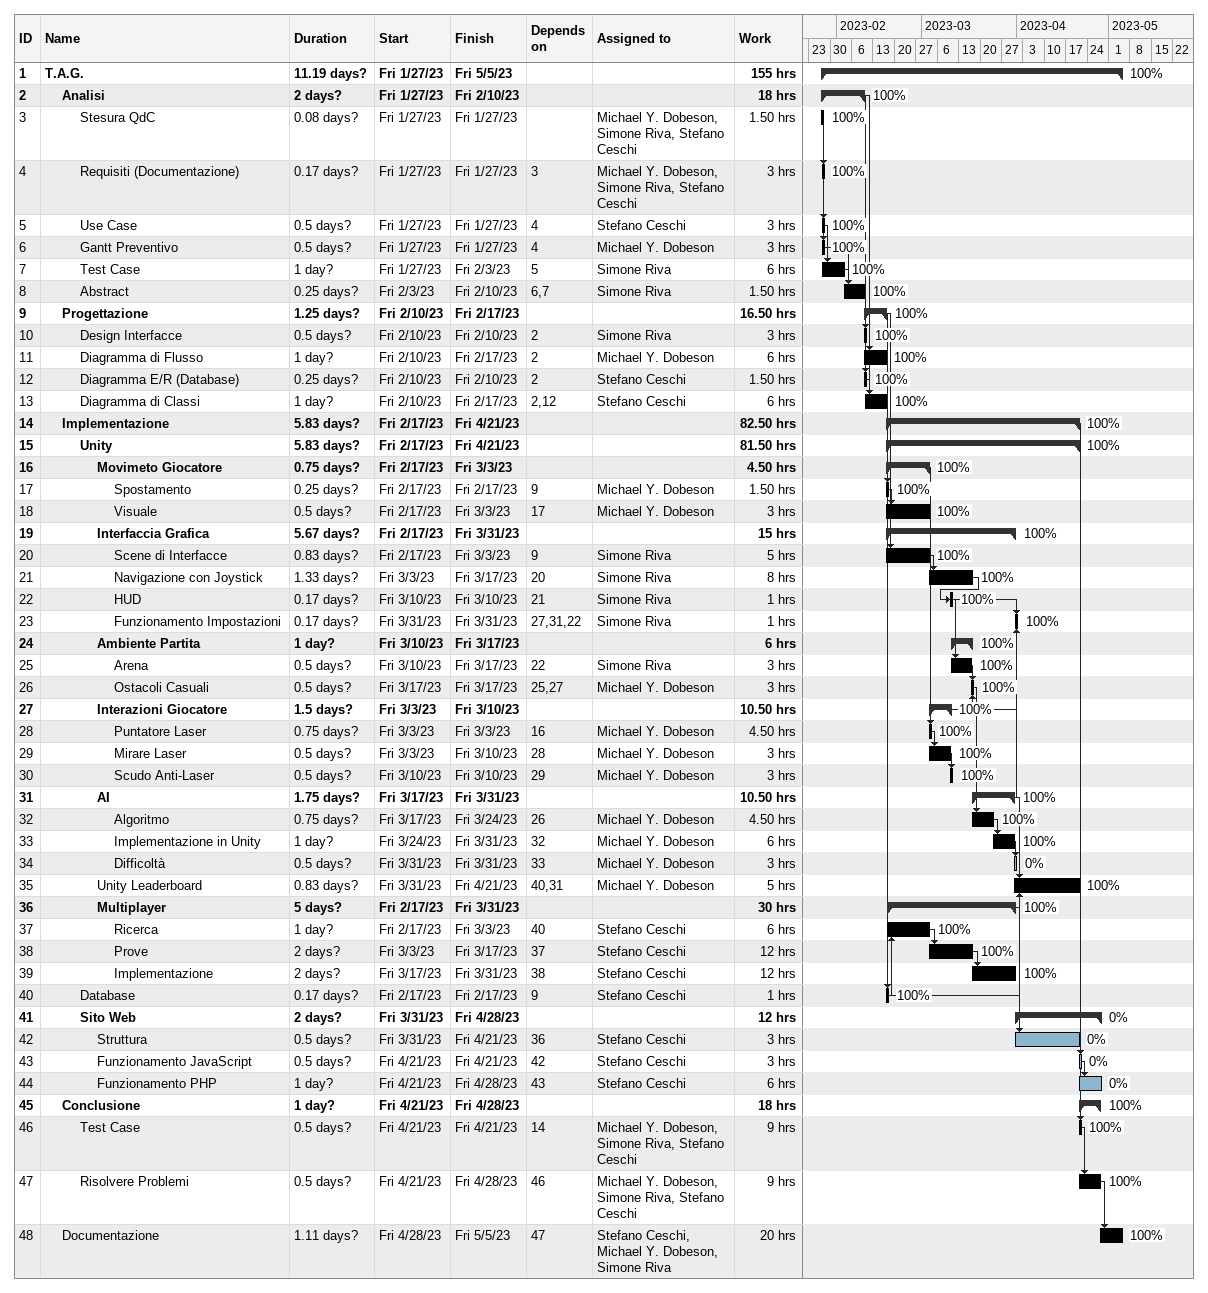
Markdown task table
| ID | Level | Task | Duration | Start | Finish | Predecessors | Resources | % complete | Work (h) |
|---|---|---|---|---|---|---|---|---|---|
| 1 | 1 | **T.A.G.** | 11.19d? | 2023-01-27 | 2023-05-05 |  |  | 100 | 155 |
| 2 | 2 | **Analisi** | 2d? | 2023-01-27 | 2023-02-10 |  |  | 100 | 18 |
| 3 | 3 | Stesura QdC | 0.08d? | 2023-01-27 | 2023-01-27 |  | Michael Y. Dobeson, Simone Riva, Stefano Ceschi | 100 | 1.50 |
| 4 | 3 | Requisiti (Documentazione) | 0.17d? | 2023-01-27 | 2023-01-27 | 3 | Michael Y. Dobeson, Simone Riva, Stefano Ceschi | 100 | 3 |
| 5 | 3 | Use Case | 0.5d? | 2023-01-27 | 2023-01-27 | 4 | Stefano Ceschi | 100 | 3 |
| 6 | 3 | Gantt Preventivo | 0.5d? | 2023-01-27 | 2023-01-27 | 4 | Michael Y. Dobeson | 100 | 3 |
| 7 | 3 | Test Case | 1d? | 2023-01-27 | 2023-02-03 | 5 | Simone Riva | 100 | 6 |
| 8 | 3 | Abstract | 0.25d? | 2023-02-03 | 2023-02-10 | 6, 7 | Simone Riva | 100 | 1.50 |
| 9 | 2 | **Progettazione** | 1.25d? | 2023-02-10 | 2023-02-17 |  |  | 100 | 16.50 |
| 10 | 3 | Design Interfacce | 0.5d? | 2023-02-10 | 2023-02-10 | 2 | Simone Riva | 100 | 3 |
| 11 | 3 | Diagramma di Flusso | 1d? | 2023-02-10 | 2023-02-17 | 2 | Michael Y. Dobeson | 100 | 6 |
| 12 | 3 | Diagramma E/R (Database) | 0.25d? | 2023-02-10 | 2023-02-10 | 2 | Stefano Ceschi | 100 | 1.50 |
| 13 | 3 | Diagramma di Classi | 1d? | 2023-02-10 | 2023-02-17 | 2, 12 | Stefano Ceschi | 100 | 6 |
| 14 | 2 | **Implementazione** | 5.83d? | 2023-02-17 | 2023-04-21 |  |  | 100 | 82.50 |
| 15 | 3 | **Unity** | 5.83d? | 2023-02-17 | 2023-04-21 |  |  | 100 | 81.50 |
| 16 | 4 | **Movimeto Giocatore** | 0.75d? | 2023-02-17 | 2023-03-03 |  |  | 100 | 4.50 |
| 17 | 5 | Spostamento | 0.25d? | 2023-02-17 | 2023-02-17 | 9 | Michael Y. Dobeson | 100 | 1.50 |
| 18 | 5 | Visuale | 0.5d? | 2023-02-17 | 2023-03-03 | 17 | Michael Y. Dobeson | 100 | 3 |
| 19 | 4 | **Interfaccia Grafica** | 5.67d? | 2023-02-17 | 2023-03-31 |  |  | 100 | 15 |
| 20 | 5 | Scene di Interfacce | 0.83d? | 2023-02-17 | 2023-03-03 | 9 | Simone Riva | 100 | 5 |
| 21 | 5 | Navigazione con Joystick | 1.33d? | 2023-03-03 | 2023-03-17 | 20 | Simone Riva | 100 | 8 |
| 22 | 5 | HUD | 0.17d? | 2023-03-10 | 2023-03-10 | 21 | Simone Riva | 100 | 1 |
| 23 | 5 | Funzionamento Impostazioni | 0.17d? | 2023-03-31 | 2023-03-31 | 27, 31, 22 | Simone Riva | 100 | 1 |
| 24 | 4 | **Ambiente Partita** | 1d? | 2023-03-10 | 2023-03-17 |  |  | 100 | 6 |
| 25 | 5 | Arena | 0.5d? | 2023-03-10 | 2023-03-17 | 22 | Simone Riva | 100 | 3 |
| 26 | 5 | Ostacoli Casuali | 0.5d? | 2023-03-17 | 2023-03-17 | 25, 27 | Michael Y. Dobeson | 100 | 3 |
| 27 | 4 | **Interazioni Giocatore** | 1.5d? | 2023-03-03 | 2023-03-10 |  |  | 100 | 10.50 |
| 28 | 5 | Puntatore Laser | 0.75d? | 2023-03-03 | 2023-03-03 | 16 | Michael Y. Dobeson | 100 | 4.50 |
| 29 | 5 | Mirare Laser | 0.5d? | 2023-03-03 | 2023-03-10 | 28 | Michael Y. Dobeson | 100 | 3 |
| 30 | 5 | Scudo Anti-Laser | 0.5d? | 2023-03-10 | 2023-03-10 | 29 | Michael Y. Dobeson | 100 | 3 |
| 31 | 4 | **AI** | 1.75d? | 2023-03-17 | 2023-03-31 |  |  | 100 | 10.50 |
| 32 | 5 | Algoritmo | 0.75d? | 2023-03-17 | 2023-03-24 | 26 | Michael Y. Dobeson | 100 | 4.50 |
| 33 | 5 | Implementazione in Unity | 1d? | 2023-03-24 | 2023-03-31 | 32 | Michael Y. Dobeson | 100 | 6 |
| 34 | 5 | Difficoltà | 0.5d? | 2023-03-31 | 2023-03-31 | 33 | Michael Y. Dobeson | 0 | 3 |
| 35 | 4 | Unity Leaderboard | 0.83d? | 2023-03-31 | 2023-04-21 | 40, 31 | Michael Y. Dobeson | 100 | 5 |
| 36 | 4 | **Multiplayer** | 5d? | 2023-02-17 | 2023-03-31 |  |  | 100 | 30 |
| 37 | 5 | Ricerca | 1d? | 2023-02-17 | 2023-03-03 | 40 | Stefano Ceschi | 100 | 6 |
| 38 | 5 | Prove | 2d? | 2023-03-03 | 2023-03-17 | 37 | Stefano Ceschi | 100 | 12 |
| 39 | 5 | Implementazione | 2d? | 2023-03-17 | 2023-03-31 | 38 | Stefano Ceschi | 100 | 12 |
| 40 | 3 | Database | 0.17d? | 2023-02-17 | 2023-02-17 | 9 | Stefano Ceschi | 100 | 1 |
| 41 | 3 | **Sito Web** | 2d? | 2023-03-31 | 2023-04-28 |  |  | 0 | 12 |
| 42 | 4 | Struttura | 0.5d? | 2023-03-31 | 2023-04-21 | 36 | Stefano Ceschi | 0 | 3 |
| 43 | 4 | Funzionamento JavaScript | 0.5d? | 2023-04-21 | 2023-04-21 | 42 | Stefano Ceschi | 0 | 3 |
| 44 | 4 | Funzionamento PHP | 1d? | 2023-04-21 | 2023-04-28 | 43 | Stefano Ceschi | 0 | 6 |
| 45 | 2 | **Conclusione** | 1d? | 2023-04-21 | 2023-04-28 |  |  | 100 | 18 |
| 46 | 3 | Test Case | 0.5d? | 2023-04-21 | 2023-04-21 | 14 | Michael Y. Dobeson, Simone Riva, Stefano Ceschi | 100 | 9 |
| 47 | 3 | Risolvere Problemi | 0.5d? | 2023-04-21 | 2023-04-28 | 46 | Michael Y. Dobeson, Simone Riva, Stefano Ceschi | 100 | 9 |
| 48 | 2 | Documentazione | 1.11d? | 2023-04-28 | 2023-05-05 | 47 | Stefano Ceschi, Michael Y. Dobeson, Simone Riva | 100 | 20 |
